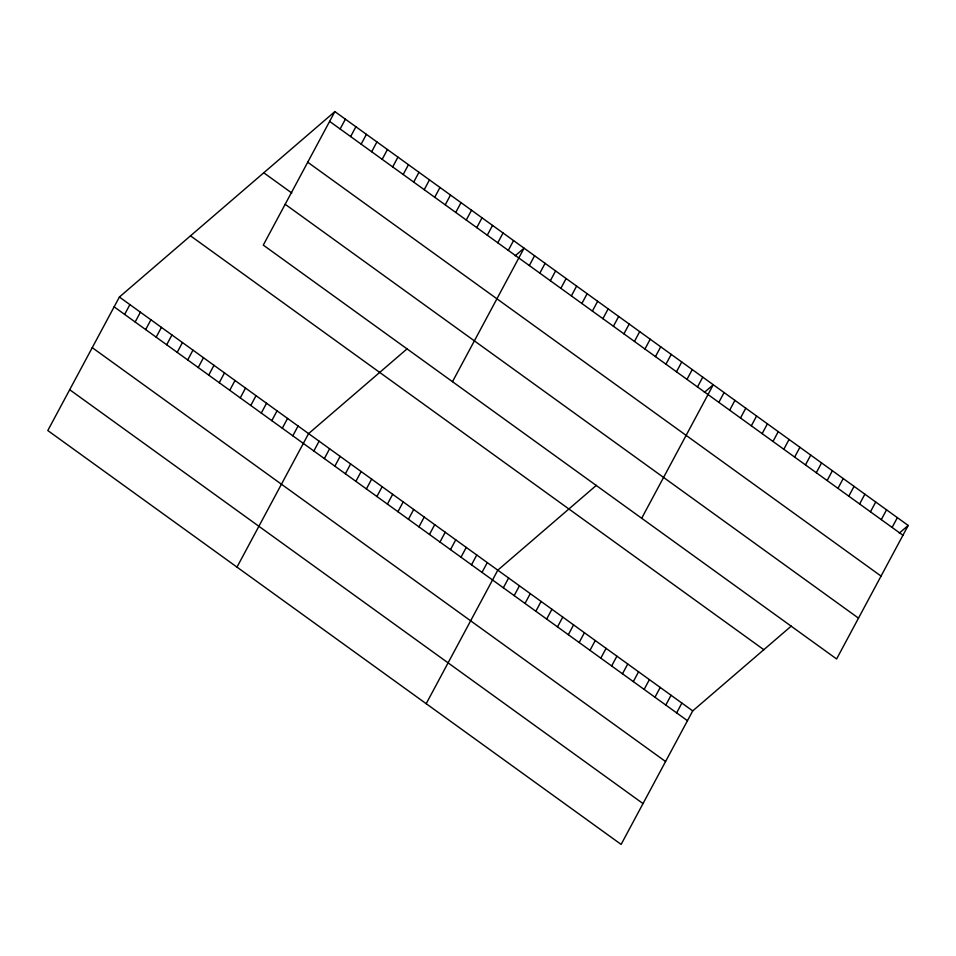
<?xml version="1.0" encoding="UTF-8"?>
<svg xmlns="http://www.w3.org/2000/svg" width="956" height="956" viewBox="0 0 956 956"><rect width="100%" height="100%" fill="white"/><g stroke="black" fill="none" stroke-linecap="round" stroke-linejoin="round"><path stroke-width="1.43" d="M334.875 111.589L263.282 245.106L836.608 658.971L908.2 525.453L334.875 111.589L119.392 297.029L47.8 430.547L621.125 844.411L692.718 710.894L791.293 626.061M124.65 314.416L129.897 304.617M135.155 322.005L140.412 312.206M145.671 329.593L150.917 319.794M156.175 337.181L161.433 327.382M166.691 344.769L171.949 334.97M177.195 352.358L182.453 342.547M187.711 359.934L192.969 350.135M198.227 367.522L203.473 357.723M340.133 128.976L345.391 119.177M208.731 375.111L213.989 365.312M350.637 136.565L355.895 126.766M219.247 382.699L224.505 372.9M361.153 144.153L366.411 134.354M229.751 390.287L235.009 380.488M371.669 151.741L376.915 141.942M240.267 397.875L245.525 388.076M382.173 159.329L387.431 149.53M250.783 405.464L256.029 395.665M392.689 166.918L397.935 157.119M261.287 413.052L266.545 403.253M403.193 174.506L408.451 164.707M271.803 420.64L277.049 410.841M413.709 182.094L418.967 172.295M282.307 428.228L287.565 418.429M424.225 189.682L429.471 179.883M292.823 435.817L298.081 426.018M434.729 197.271L439.987 187.472M236.992 567.111L308.585 433.606L407.172 348.773M445.245 204.859L450.491 195.06M313.843 450.993L319.101 441.194M455.749 212.447L461.007 202.648M324.359 458.581L329.605 448.782M466.265 220.035L471.523 210.236M334.863 466.17L340.121 456.37M476.769 227.624L482.027 217.813M345.379 473.758L350.625 463.959M487.285 235.2L492.543 225.401M355.883 481.346L361.141 471.535M497.801 242.788L503.047 232.989M366.399 488.922L371.657 479.123M508.305 250.376L513.563 240.577M376.903 496.511L382.161 486.712M452.487 381.683L524.067 248.166L515.188 255.814M387.419 504.099L392.677 494.3M529.325 265.553L534.583 255.754M397.935 511.687L403.181 501.888M539.841 273.141L545.099 263.342M408.439 519.275L413.697 509.476M550.345 280.729L555.603 270.93M418.955 526.864L424.213 517.065M560.861 288.318L566.119 278.519M429.459 534.452L434.717 524.653M571.377 295.906L576.623 286.107M439.975 542.04L445.233 532.241M581.881 303.494L587.139 293.695M450.491 549.628L455.737 539.829M592.397 311.082L597.643 301.283M460.995 557.217L466.253 547.418M602.901 318.671L608.159 308.872M471.511 564.805L476.757 555.006M613.417 326.259L618.675 316.46M482.015 572.393L487.273 562.594M623.921 333.847L629.179 324.048M426.197 703.688L497.789 570.182L596.365 485.337M634.437 341.435L639.695 331.636M503.358 587.797L508.616 577.998M644.953 349.024L650.2 339.225M514.185 595.612L519.443 585.813M655.457 356.612L660.716 346.801M525.023 603.427L530.269 593.628M665.973 364.2L671.232 354.389M535.85 611.254L541.096 601.444M676.478 371.776L681.736 361.977M546.677 619.07L551.935 609.271M686.994 379.365L692.252 369.566M557.503 626.885L562.761 617.086M697.51 386.953L702.756 377.154M568.33 634.7L573.588 624.901M641.679 518.26L713.272 384.742L704.381 392.39M579.169 642.516L584.415 632.717M718.84 402.356L724.098 392.558M589.995 650.331L595.253 640.532M729.679 410.184L734.925 400.385M600.822 658.158L606.08 648.359M740.506 417.999L745.764 408.2M611.649 665.973L616.907 656.175M751.332 425.814L756.59 416.015M622.487 673.789L627.733 663.99M762.159 433.63L767.417 423.831M633.314 681.604L638.572 671.805M772.998 441.445L778.244 431.646M644.141 689.419L649.399 679.62M783.824 449.272L789.07 439.461M654.968 697.247L660.226 687.436M794.651 457.088L799.909 447.289M665.806 705.062L671.052 695.263M805.478 464.903L810.736 455.104M676.633 712.877L681.879 703.078M816.305 472.718L821.562 462.919M827.143 480.533L832.389 470.734M837.97 488.349L843.228 478.55M848.797 496.176L854.055 486.377M859.623 503.991L864.881 494.192M870.462 511.807L875.708 502.008M881.289 519.622L886.547 509.823M892.115 527.437L897.373 517.638M899.309 533.113L908.2 525.453M329.617 121.388L902.942 535.264M307.724 162.221L881.05 576.086M263.76 172.785L291.795 193.016M285.175 204.285L858.5 618.15M190.495 235.833L763.82 649.698M119.392 297.029L692.718 710.894M114.134 306.828L687.46 720.693M92.242 347.649L665.567 761.514M69.692 389.713L643.018 803.578"/></g></svg>
